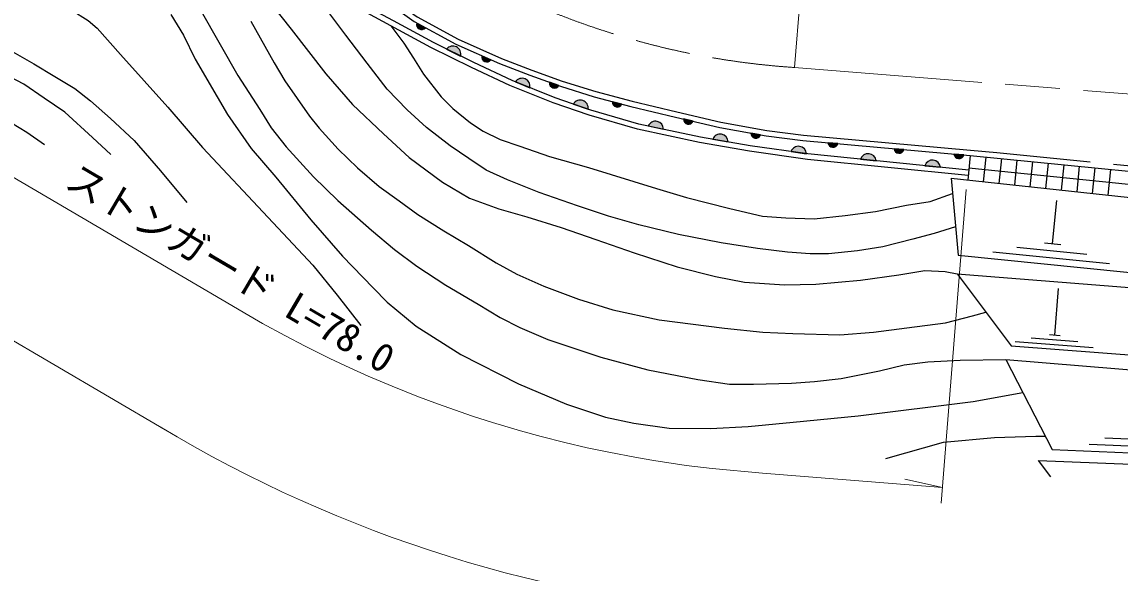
# Model space of a CAD drawing. Units: millimetres at full size, sheet at 1:1000; details may follow other scales. Extents: x 40000 to 680000, y 20000 to 380000.
# Drawn here: x 380403 to 450526, y 242945 to 278149 of the extents above; entities that cross this region are included whole.
import ezdxf
from ezdxf.enums import TextEntityAlignment as Align

# ---------------------------------------------------------------- set-up
doc = ezdxf.new("R2010")
doc.units = ezdxf.units.MM
doc.header["$LTSCALE"] = 1000
doc.linetypes.add('CHAIN', pattern=[18.5, 12, -1.5, 3.5, -1.5])
doc.linetypes.add('DASHED', pattern=[7.5, 6, -1.5])
for name, color, linetype, lineweight in [('M-BGD', 7, 'Continuous', 25), ('M-BMK', 2, 'Continuous', 13), ('M-STR-HTXT', 7, 'Continuous', 13)]:
    doc.layers.add(name, color=color, linetype=linetype, lineweight=lineweight)
doc.styles.add('ＭＳ ゴシック', font='')
doc.styles.get('ＭＳ ゴシック').set_extended_font_data('MS Gothic')

msp = doc.modelspace()

# ---------------------------------------------------------------- hatches: boundary and pattern name
at = {"layer": 'M-BGD'}
for points in [[(405616, 278080), (406166, 277782, -0.84072)], [(408408, 275970, 0.82183), (407520, 276410)], [(409776, 275989), (410348, 275735, -0.84072)], [(411917, 274321, -0.82183), (412837, 273951)], [(414100, 274292), (414689, 274082, -0.84072)], [(415622, 272902, -0.82183), (416560, 272581)], [(418107, 273056), (418712, 272896, -0.84072)], [(420398, 271504, -0.82183), (421367, 271297)], [(422655, 271953), (423265, 271811, -0.84072)], [(424516, 270657, -0.82183), (425492, 270486)], [(426949, 271049), (427565, 270936, -0.84072)], [(429518, 269868, -0.82183), (430499, 269728)], [(431877, 270432), (432500, 270375, -0.84072)], [(436101, 270052), (436724, 269996, -0.84072)], [(433962, 269378, -0.82183), (434948, 269280)], [(438066, 268968, -0.82183), (439052, 268870)], [(439923, 269708), (440546, 269652, -0.84072)]]:
    msp.add_hatch(color=256, dxfattribs=at).paths.add_polyline_path(points)

# ---------------------------------------------------------------- linework, layer by layer
for p, q in [((406166, 277782), (405616, 278080)), ((407520, 276410), (408408, 275970)), ((410348, 275735), (409776, 275989)), ((411917, 274321), (412837, 273951)), ((414689, 274082), (414100, 274292)), ((415622, 272902), (416560, 272581)), ((418712, 272896), (418107, 273056)), ((420398, 271504), (421367, 271297)), ((423265, 271811), (422655, 271953)), ((427565, 270936), (426949, 271049)), ((424516, 270657), (425492, 270486)), ((432500, 270375), (431877, 270432)), ((436724, 269996), (436101, 270052)), ((429518, 269868), (430499, 269728)), ((433962, 269378), (434948, 269280)), ((440546, 269652), (439923, 269708)), ((440948, 269616), (440806, 268046)), ((441952, 269517), (441791, 267940)), ((442948, 269419), (442785, 267833)), ((443943, 269321), (443779, 267726)), ((438066, 268968), (439052, 268870)), ((444938, 269223), (444774, 267620)), ((445933, 269125), (445768, 267513)), ((446928, 269028), (446762, 267406)), ((447924, 268930), (447757, 267299)), ((448919, 268832), (448751, 267192)), ((449914, 268734), (449745, 267085)), ((439749, 268160), (440183, 263241)), ((446221, 263993), (446497, 266751)), ((443937, 263770), (448415, 263322)), ((445699, 264046), (446743, 263941)), ((442400, 263471), (449863, 262725)), ((440122, 262054), (443574, 257461)), ((446362, 258150), (446591, 261126)), ((446013, 258176), (446711, 258123)), ((443824, 257743), (448809, 257360)), ((444844, 257966), (447835, 257735)), ((443230, 256577), (446184, 250827)), ((448547, 251178), (453542, 250968)), ((449565, 251586), (452562, 251460)), ((446114, 249092), (445315, 250144))]:
    msp.add_line(p, q, dxfattribs=at)
for points in [[(371543, 298108), (383405, 291410), (397750, 283221), (404139, 279532), (405633, 278468), (408264, 277047), (411031, 275813), (412962, 275070), (414904, 274377), (417046, 273698), (419373, 273083), (422224, 272414), (425041, 271754), (427979, 271216), (430315, 270923), (440980, 269965), (442652, 269800)], [(440833, 268340), (430557, 269366), (426853, 269893), (423670, 270449), (419720, 271290), (416632, 272187), (414328, 272975), (411559, 274088), (409100, 275236), (406516, 276518), (403954, 277905), (401919, 279007), (392184, 284660), (381138, 290847), (369607, 297331)], [(440864, 268689), (430599, 269714), (426908, 270239), (423736, 270793), (419805, 271630), (416738, 272520), (414450, 273303), (411698, 274409), (409252, 275551), (406677, 276829), (404121, 278213), (402090, 279312), (392357, 284964), (381309, 291153), (369781, 297635)], [(371369, 297804), (383232, 291106), (397575, 282917), (403950, 279238), (405448, 278170), (408109, 276732), (410897, 275490), (412840, 274742), (414792, 274045), (416948, 273362), (419289, 272744), (422144, 272073), (424970, 271412), (427926, 270870), (430278, 270575), (440948, 269616), (459446, 267795)], [(378805, 280921), (380510, 280354), (381691, 279906), (382575, 279465), (383549, 278916), (384622, 278246), (385199, 277747), (386694, 276067), (389723, 272703), (391929, 270132), (396126, 265647), (398987, 262621), (400525, 260693), (402033, 258763)], [(395782, 279986), (397604, 277697), (399815, 274844), (401503, 272876), (403496, 270997), (405123, 269492), (407261, 267915), (408979, 266899), (410865, 266203), (412645, 265700), (414837, 265019), (417045, 264256), (419490, 263396), (422247, 262515), (424689, 261882), (426537, 261516), (429090, 261362), (431092, 261407), (433962, 261655), (436404, 262001), (438051, 262269), (439349, 262216), (440122, 262054)], [(440023, 265058), (438650, 264631), (437300, 264263), (435382, 263776), (433758, 263519), (431905, 263339), (430733, 263326), (429298, 263435), (427384, 263687), (425063, 264039), (422338, 264566), (419794, 265186), (417865, 265733), (415889, 266394), (413427, 267257), (411415, 268054), (410054, 268687), (408942, 269426), (407738, 270231), (406232, 271413), (405002, 272537), (403734, 273846), (402441, 275526), (401076, 277311), (399621, 279263)], [(389903, 278616), (390728, 277298), (391467, 275782), (392870, 273365), (393524, 272239), (395037, 270070), (396608, 268228), (398842, 265512), (400879, 263183), (402841, 261158), (403727, 260252), (405581, 258725), (408431, 256905), (412104, 255026), (415182, 253724), (417668, 252900), (419470, 252511), (421724, 252192), (424365, 252183), (426778, 252296), (429645, 252586), (433796, 252994), (441137, 253904), (444313, 254469)], [(391848, 278834), (394181, 274738), (395587, 272560), (396326, 271389), (397277, 270178), (399028, 268257), (400583, 266748), (402734, 264852), (404191, 263605), (405627, 262544), (407465, 261330), (409532, 260121), (410932, 259263), (412203, 258624), (413991, 257865), (417379, 256731), (420369, 255922), (423561, 255304), (425586, 255021), (427124, 255006), (429539, 255065), (431012, 255186), (432726, 255363), (435170, 255854), (436745, 256240), (438249, 256436), (440323, 256554), (443230, 256577)], [(395021, 278198), (396514, 275546), (397195, 274392), (398756, 272122), (399392, 271358), (400600, 270014), (401827, 268835), (403209, 267637), (404489, 266721), (405692, 265850), (407349, 264809), (408913, 263870), (410677, 262766), (412012, 262040), (413738, 261278), (415944, 260435), (418142, 259761), (421092, 259125), (425259, 258594), (427721, 258333), (429625, 258241), (432625, 258154), (434781, 258326), (436919, 258614), (439371, 258937), (441112, 259385), (441957, 259613)], [(403954, 277905), (404782, 276803), (405409, 275843), (406055, 274817), (407176, 273367), (407912, 272613), (409047, 271707), (409861, 271173), (410950, 270637), (412194, 270223), (414086, 269544), (416587, 268845), (420921, 267520), (422830, 266938), (425600, 266227), (427691, 265749), (429185, 265640), (430997, 265581), (432981, 265785), (434904, 266046), (436882, 266443), (438395, 266688), (439835, 267187)], [(379518, 276406), (381161, 275468), (382500, 274674), (383772, 273901), (384779, 273115), (386058, 271974), (387558, 270573), (389255, 268628), (390939, 266619)], [(386075, 269678), (384914, 270760), (383138, 272387), (381817, 273284), (380527, 274166), (379216, 274862)], [(372146, 273908), (373992, 273718), (375499, 273418), (376472, 273141), (377744, 272648), (379248, 272011), (380707, 271099), (381841, 270318)], [(440877, 268831), (465017, 266359), (470910, 264874), (474855, 263303), (477391, 261996), (479575, 260520), (481362, 258973), (483520, 256915), (485962, 254188), (488265, 251384)], [(439749, 268160), (463988, 265553), (465386, 265334), (468300, 264609), (470509, 263858), (472120, 263250), (474259, 262334), (475673, 261627), (477120, 260740), (478753, 259617), (480373, 258508), (481801, 257285), (483203, 255906), (485116, 253737), (486706, 251734), (487266, 250791)], [(440183, 263241), (458976, 261361), (463090, 260951), (464655, 260772), (465526, 260618), (466893, 260239), (468929, 259545), (470051, 259074), (471485, 258351), (472618, 257660), (474316, 256492), (475936, 255271), (477541, 253969), (479815, 251853), (483152, 248345)], [(440122, 262054), (458896, 260565), (463005, 260156), (464539, 259980), (465349, 259837), (466657, 259474), (468644, 258797), (469715, 258347), (471096, 257651), (472183, 256989), (473848, 255843), (475443, 254640), (477016, 253365), (479252, 251284), (482447, 247926)], [(443574, 257461), (460571, 256154), (462832, 255963), (464354, 255702), (465533, 255492), (466798, 255202), (468042, 254692), (468893, 254283), (470161, 253584), (471389, 252808), (472618, 251890), (473677, 251052), (474745, 250049), (476490, 248137), (478539, 245603)], [(443230, 256577), (460490, 255157), (462705, 254970), (464182, 254716), (465333, 254512), (466494, 254245), (467635, 253778), (468435, 253394), (469652, 252722), (470822, 251983), (472009, 251097), (473023, 250294), (474032, 249347), (475731, 247485), (477671, 245087)], [(435567, 250255), (439244, 251298), (442504, 251614), (445144, 251697), (445741, 251690)], [(446184, 250827), (460191, 250238), (461146, 250185), (461846, 250090), (462634, 249919), (463567, 249656), (464514, 249307), (465382, 248935), (466551, 248311), (467656, 247652), (468600, 247028), (470160, 245840), (472144, 243914), (475289, 243671)], [(445315, 250144), (459310, 249583), (460513, 249519), (461201, 249419), (461807, 249256), (462886, 248928), (463898, 248533), (464845, 248134), (465580, 247767), (466969, 247016), (468149, 246285), (469490, 245269), (471471, 243500)]]:
    msp.add_lwpolyline(points, dxfattribs=at)
at = {"layer": 'M-BGD', "linetype": 'DASHED'}
msp.add_lwpolyline([(442652, 269800), (459481, 268144), (463596, 267739), (464991, 267583), (466572, 267238), (468605, 266757), (471276, 265952), (473243, 265232), (474880, 264586), (476673, 263707), (478664, 262589), (480060, 261681), (481516, 260555), (482760, 259518), (484506, 257834), (486082, 256123), (487975, 253851), (489259, 252049)], dxfattribs=at)
at = {"layer": 'M-BGD'}
for centre, radius, start, end in [((405917, 277979), 318, 161.51422, 321.73196), ((407921, 276102), 505, 344.781, 142.43919), ((410084, 275912), 318, 165.86572, 326.08345), ((412341, 274045), 505, 349.28669, 146.94488), ((414413, 274239), 318, 170.2554, 330.47313), ((416059, 272649), 505, 352.27467, 149.93286), ((418424, 273029), 318, 175.0882, 335.30594), ((420862, 271305), 505, 359.15171, 156.8099), ((422973, 271935), 318, 176.71853, 336.93627), ((424987, 270475), 505, 1.25994, 158.91813), ((427267, 271046), 318, 179.51263, 339.73036), ((429995, 269701), 505, 3.07937, 160.73756), ((432193, 270458), 318, 184.75496, 344.97269), ((436418, 270078), 318, 184.75496, 344.97269), ((434445, 269231), 505, 5.46625, 163.12444), ((438550, 268821), 505, 5.46625, 163.12444), ((440239, 269735), 318, 184.75496, 344.97269)]:
    msp.add_arc(centre, radius, start, end, dxfattribs=at)
at = {"layer": 'M-BMK', "linetype": 'CHAIN'}
msp.add_lwpolyline([(429741, 275240), (456247, 273130), (464897, 272441)], dxfattribs=at)
msp.add_arc((433025, 325132), 50000, 238.98804, 266.23481, dxfattribs=at)
at = {"layer": 'M-STR-HTXT'}
for p, q in [((429741, 275240), (431287, 294495)), ((346742, 277231), (389540, 252098)), ((439098, 247409), (440709, 267456)), ((439178, 248406), (436782, 248940))]:
    msp.add_line(p, q, dxfattribs=at)
msp.add_lwpolyline([(439178, 248406), (427701, 249320), (424481, 249614), (422827, 249820), (420759, 250128), (419652, 250318), (417873, 250658), (416492, 250952), (415080, 251281), (413549, 251670), (412243, 252029), (410458, 252560), (409177, 252971), (406943, 253748), (405613, 254248), (404036, 254878), (402508, 255528), (401350, 256047), (400055, 256656), (398489, 257432), (397181, 258115), (395762, 258894), (394637, 259539), (393808, 260026), (359636, 280096)], dxfattribs=at)
msp.add_arc((433025, 325132), 85000, 238.98804, 266.23481, dxfattribs=at)

# ---------------------------------------------------------------- texts
at = {"layer": 'M-STR-HTXT', "style": 'ＭＳ ゴシック'}
msp.add_text('ストンガード L=78.0', height=1833, rotation=329.573, dxfattribs=at).set_placement((392975, 261169), align=Align.BOTTOM_CENTER)

doc.saveas('drawing.dxf')
